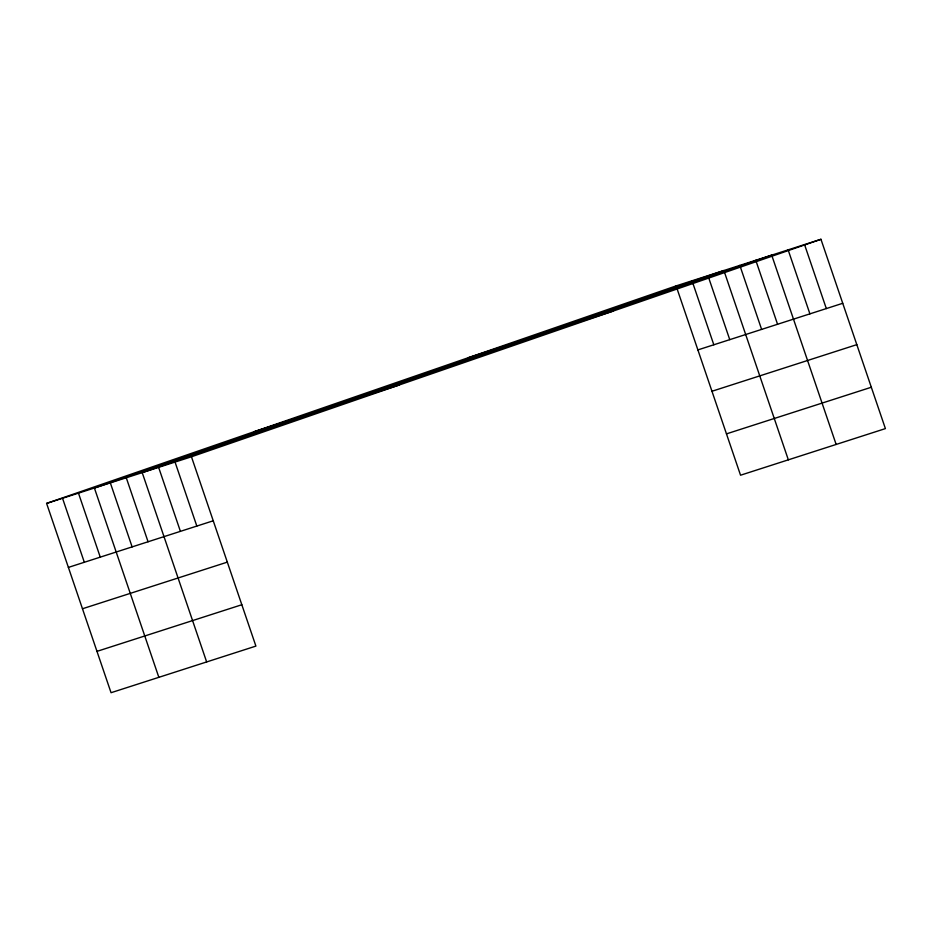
<?xml version="1.0" encoding="UTF-8"?>
<svg xmlns="http://www.w3.org/2000/svg" width="932" height="932" viewBox="0 0 932 932"><rect width="100%" height="100%" fill="white"/><g stroke="black" fill="none" stroke-linecap="round" stroke-linejoin="round"><path stroke-width="1.4" d="M46.6 503.397L191.456 456.785L255.904 646.097L111.048 692.709L46.6 503.397L676.096 285.903L820.952 239.291L885.4 428.603L740.544 475.215L676.096 285.903M191.456 456.785L820.952 239.291M468.365 357.678L613.221 311.055M254.331 431.632L399.187 385.009M697.882 349.908L842.738 303.296M68.386 567.402L213.242 520.79M711.966 391.265L856.823 344.642M82.47 608.759L227.326 562.136M726.471 433.869L871.327 387.246M96.975 651.363L241.831 604.74M804.537 244.568L826.323 308.574M788.123 249.858L809.908 313.863M836.144 444.447L771.696 255.135L142.212 472.629L206.648 661.941M755.77 260.261L777.556 324.266M739.833 265.399L761.619 329.404M788.344 459.837L723.896 270.525L94.4 488.018L158.848 677.331M707.959 275.651L729.756 339.656M692.033 280.777L713.819 344.782M175.041 462.062L196.827 526.067M158.626 467.351L180.412 531.357M126.274 477.755L148.06 541.76M110.337 482.893L132.123 546.898M78.474 493.145L100.26 557.15M62.537 498.271L84.323 562.276"/></g></svg>
